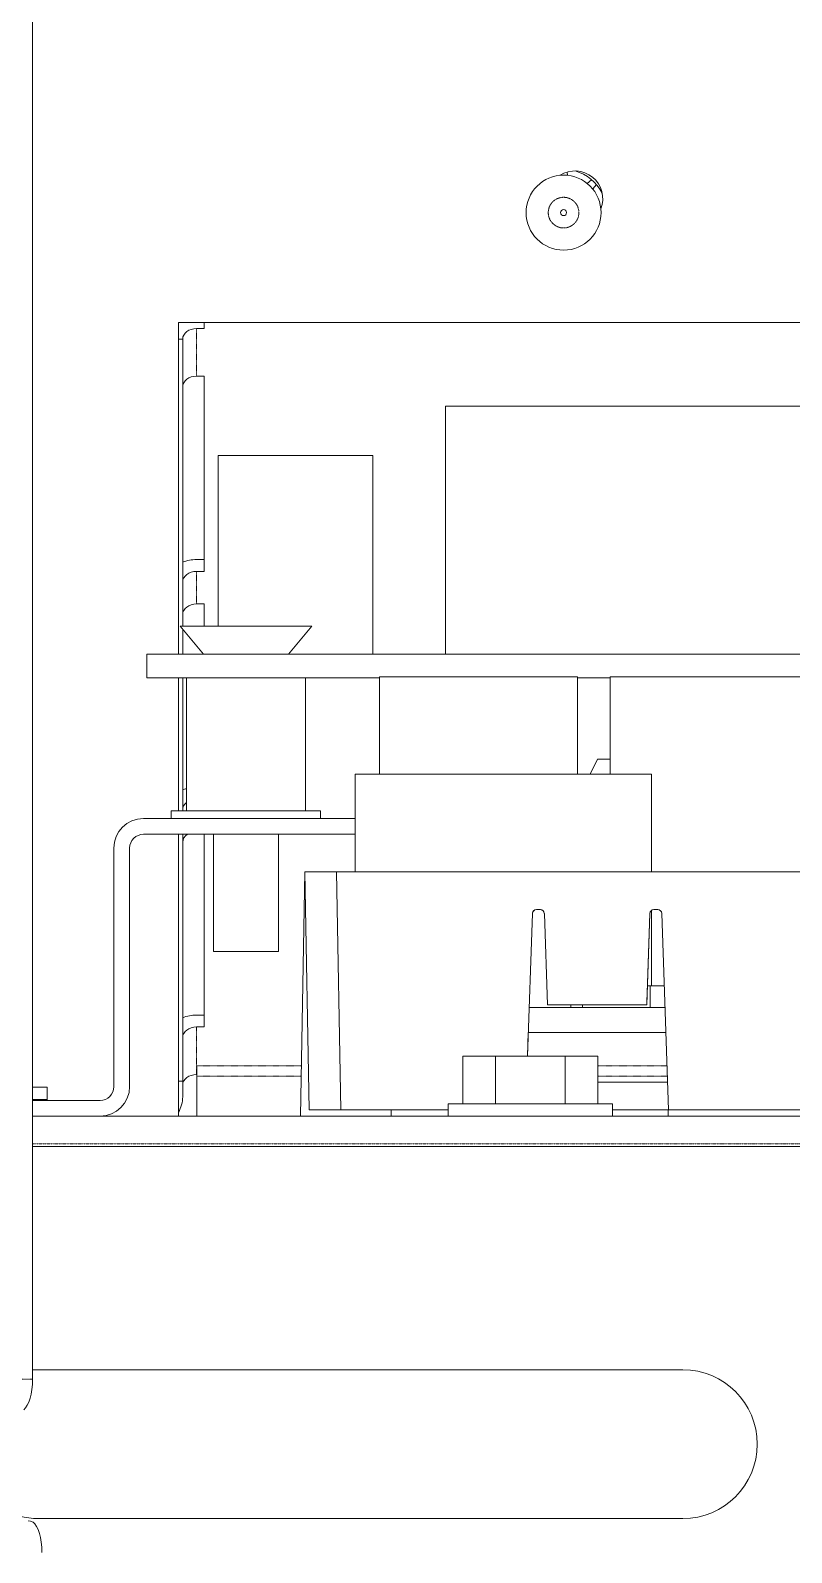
# Model space of a CAD drawing. Header units: millimetres. Extents: x 60499 to 556746, y 248297 to 497145.
# Drawn here: x 266116 to 268243, y 353435 to 357688 of the extents above; entities that cross this region are included whole.
import ezdxf

# ---------------------------------------------------------------- set-up
doc = ezdxf.new("R2010")
doc.units = ezdxf.units.MM
doc.linetypes.add('PHANTOM', pattern=[20, 10, -2, 2, -2, 2, -2])

msp = doc.modelspace()

# ---------------------------------------------------------------- linework, layer by layer
at = {"color": 7, "lineweight": 13, "ltscale": 0.03937}
for p, q in [((266121.8, 353919.5), (266121.8, 359998)), ((266529.3, 356871.5), (268746.4, 356871.5)), ((266529.3, 355945.3), (266529.3, 356871.5)), ((267275.6, 356638.1), (268539.4, 356638.1)), ((266440.9, 355945.3), (272909.4, 355945.3)), ((270664, 355336.7), (266971.5, 355336.7)), ((266971.5, 355336.7), (270664.1, 355336.7)), ((270664.1, 355336.7), (266971.5, 355336.7)), ((267899.6, 354671.5), (269735.9, 354671.5)), ((269735.9, 354671.5), (267899.6, 354671.5)), ((266121.8, 354654.3), (290166.5, 354654.3)), ((266121.8, 354569.4), (290166.5, 354569.4)), ((266138.1, 353945.8), (267939.5, 353945.8)), ((267939.5, 353530.1), (266138.1, 353530.1))]:
    msp.add_line(p, q, dxfattribs=at)
at = {"color": 7, "lineweight": 13, "ltscale": 0.000207263}
msp.add_line((267616.9, 357282.8), (267616.1, 357292), dxfattribs=at)
at = {"color": 7, "lineweight": 13, "ltscale": 0.000368345}
msp.add_line((267684.4, 357270.6), (267671.9, 357260.1), dxfattribs=at)
at = {"color": 7, "lineweight": 13, "ltscale": 0.000368353}
msp.add_line((267687.4, 357244.6), (267697.9, 357257.1), dxfattribs=at)
at = {"color": 7, "lineweight": 13, "ltscale": 0.000378947}
msp.add_line((266601.6, 356854.7), (266601.6, 356871.5), dxfattribs=at)
at = {"color": 7, "lineweight": 13, "ltscale": 0.000271925}
for p, q in [((266529.3, 356825.4), (266541.3, 356825.4)), ((266541.3, 354752), (266529.3, 354752))]:
    msp.add_line(p, q, dxfattribs=at)
at = {"color": 7, "lineweight": 13, "ltscale": 0.018098}
msp.add_line((266541.3, 356825.4), (266541.3, 356022.9), dxfattribs=at)
at = {"color": 7, "linetype": 'PHANTOM', "lineweight": 13, "ltscale": 0.003}
msp.add_line((266580.1, 356854.7), (266580.1, 356721.6), dxfattribs=at)
at = {"color": 7, "lineweight": 13, "ltscale": 0.000485007}
msp.add_line((266580.1, 356854.7), (266601.6, 356854.7), dxfattribs=at)
at = {"color": 7, "lineweight": 13, "ltscale": 0.000478729}
for p, q in [((266580.1, 356721.6), (266601.3, 356721.6)), ((266580.1, 356209.3), (266601.3, 356209.3)), ((266580.1, 356176.2), (266601.3, 356176.2)), ((266580.1, 356085.3), (266601.3, 356085.3))]:
    msp.add_line(p, q, dxfattribs=at)
at = {"color": 7, "lineweight": 13, "ltscale": 0.012301}
msp.add_line((266601.3, 356176.2), (266601.3, 356721.6), dxfattribs=at)
at = {"color": 7, "lineweight": 13, "ltscale": 0.015625}
msp.add_line((267275.6, 355945.3), (267275.6, 356638.1), dxfattribs=at)
at = {"color": 7, "lineweight": 13, "ltscale": 0.00975}
msp.add_line((266640.4, 356499.6), (267072.8, 356499.6), dxfattribs=at)
at = {"color": 7, "lineweight": 13, "ltscale": 0.01075}
msp.add_line((266640.4, 356022.9), (266640.4, 356499.6), dxfattribs=at)
at = {"color": 7, "lineweight": 13, "ltscale": 0.0125}
for p, q in [((267072.8, 355945.3), (267072.8, 356499.6)), ((267645.3, 355882.1), (267091, 355882.1)), ((267645.3, 355882.1), (267091, 355882.1)), ((267645.3, 355882.1), (267091, 355882.1)), ((268290, 355882.1), (267735.8, 355882.1)), ((268290, 355882.1), (267735.8, 355882.1)), ((268290, 355882.1), (267735.8, 355882.1))]:
    msp.add_line(p, q, dxfattribs=at)
at = {"color": 7, "linetype": 'PHANTOM', "lineweight": 13, "ltscale": 0.00205}
msp.add_line((266580.1, 356176.2), (266580.1, 356085.3), dxfattribs=at)
at = {"color": 7, "lineweight": 13, "ltscale": 0.001407}
msp.add_line((266601.3, 356022.9), (266601.3, 356085.3), dxfattribs=at)
at = {"color": 7, "lineweight": 13, "ltscale": 0.00415}
for q in [(266534, 356022.9), (266902.1, 356022.9)]:
    msp.add_line((266718, 356022.9), q, dxfattribs=at)
at = {"color": 7, "lineweight": 13, "ltscale": 0.002284}
for p, q in [((266599.1, 355945.3), (266534, 356022.9)), ((266836.9, 355945.3), (266902.1, 356022.9))]:
    msp.add_line(p, q, dxfattribs=at)
at = {"color": 7, "lineweight": 13, "ltscale": 0.001553}
msp.add_line((266541.3, 356014.1), (266541.3, 355945.3), dxfattribs=at)
at = {"color": 7, "lineweight": 13, "ltscale": 0.0015}
msp.add_line((266440.9, 355878.8), (266440.9, 355945.3), dxfattribs=at)
at = {"color": 7, "lineweight": 13, "ltscale": 0.002682}
for q in [(266599.1, 355945.3), (266836.9, 355945.3)]:
    msp.add_line((266718, 355945.3), q, dxfattribs=at)
at = {"color": 7, "lineweight": 13, "ltscale": 0.014661}
msp.add_line((266440.9, 355878.8), (267091, 355878.8), dxfattribs=at)
at = {"color": 7, "lineweight": 13, "ltscale": 0.008375}
for p, q in [((266529.3, 355507.4), (266529.3, 355878.8)), ((266541.3, 355878.8), (266541.3, 355507.4)), ((266551.7, 355878.8), (266551.7, 355507.4)), ((266884.3, 355878.8), (266884.3, 355507.4)), ((266884.3, 355878.8), (266884.3, 355507.4)), ((266884.3, 355878.8), (266884.3, 355507.4)), ((266884.3, 355878.8), (266884.3, 355507.4))]:
    msp.add_line(p, q, dxfattribs=at)
at = {"color": 7, "lineweight": 13, "ltscale": 0.00615}
for p, q in [((267091, 355609.4), (267091, 355882.1)), ((267091, 355882.1), (267091, 355609.4)), ((267645.3, 355882.1), (267645.3, 355609.4)), ((267645.3, 355609.4), (267645.3, 355882.1)), ((267735.8, 355609.4), (267735.8, 355882.1)), ((267735.8, 355882.1), (267735.8, 355609.4)), ((267023, 355609.4), (267023, 355336.7)), ((267023, 355336.7), (267023, 355609.4)), ((267851.4, 355336.7), (267851.4, 355609.4)), ((267851.4, 355336.7), (267851.4, 355609.4)), ((267851.4, 355609.4), (267851.4, 355336.7))]:
    msp.add_line(p, q, dxfattribs=at)
at = {"color": 7, "lineweight": 13, "ltscale": 0.00204}
msp.add_line((267645.3, 355878.8), (267735.8, 355878.8), dxfattribs=at)
at = {"color": 7, "lineweight": 13, "ltscale": 0.001059}
for p, q in [((267680.2, 355609.4), (267700.9, 355651.5)), ((267700.9, 355651.5), (267680.2, 355609.4)), ((267700.9, 355651.5), (267680.2, 355609.4))]:
    msp.add_line(p, q, dxfattribs=at)
at = {"color": 7, "lineweight": 13, "ltscale": 0.000785557}
for p, q in [((267700.9, 355651.5), (267735.8, 355651.5)), ((267735.8, 355651.5), (267700.9, 355651.5)), ((267735.8, 355651.5), (267700.9, 355651.5))]:
    msp.add_line(p, q, dxfattribs=at)
at = {"color": 7, "lineweight": 13, "ltscale": 0.018683}
for p, q in [((267851.4, 355609.4), (267023, 355609.4)), ((267023, 355609.4), (267851.4, 355609.4)), ((267851.4, 355609.4), (267023, 355609.4))]:
    msp.add_line(p, q, dxfattribs=at)
at = {"color": 7, "lineweight": 13, "ltscale": 0.004713}
for p, q in [((266509.1, 355507.4), (266718, 355507.4)), ((266718, 355507.4), (266927, 355507.4))]:
    msp.add_line(p, q, dxfattribs=at)
at = {"color": 7, "lineweight": 13, "ltscale": 0.000488101}
for p, q in [((266509.1, 355507.4), (266509.1, 355485.7)), ((266927, 355507.4), (266927, 355485.7))]:
    msp.add_line(p, q, dxfattribs=at)
at = {"color": 7, "lineweight": 13, "ltscale": 0.000488161}
msp.add_line((266927, 355507.4), (266927, 355485.7), dxfattribs=at)
msp.add_line((266927, 355507.4), (266927, 355485.7), dxfattribs=at)
at = {"color": 7, "lineweight": 13, "ltscale": 0.000488221}
msp.add_line((266927, 355507.4), (266927, 355485.7), dxfattribs=at)
at = {"color": 7, "lineweight": 13, "ltscale": 0.013332}
for p, q in [((267023, 355485.7), (266431.8, 355485.7)), ((267023, 355441.8), (266431.8, 355441.8))]:
    msp.add_line(p, q, dxfattribs=at)
at = {"color": 7, "lineweight": 13, "ltscale": 0.01776}
msp.add_line((266529.3, 354654.3), (266529.3, 355441.8), dxfattribs=at)
at = {"color": 7, "lineweight": 13, "ltscale": 0.015557}
msp.add_line((266541.3, 355441.8), (266541.3, 354752), dxfattribs=at)
at = {"color": 7, "lineweight": 13, "ltscale": 0.012142}
msp.add_line((266601.3, 354903.4), (266601.3, 355441.8), dxfattribs=at)
at = {"color": 7, "lineweight": 13, "ltscale": 0.007397}
for p, q in [((266627.1, 355441.8), (266627.1, 355113.9)), ((266808.9, 355441.8), (266808.9, 355113.9)), ((266808.9, 355441.8), (266808.9, 355113.9))]:
    msp.add_line(p, q, dxfattribs=at)
at = {"color": 7, "lineweight": 13, "ltscale": 0.01502}
for p, q in [((266349.1, 355403.1), (266349.1, 354737)), ((266393, 354737), (266393, 355403.1))]:
    msp.add_line(p, q, dxfattribs=at)
at = {"color": 7, "lineweight": 13, "ltscale": 0.015391}
for p, q in [((266870.9, 354654.3), (266882.8, 355336.7)), ((266882.8, 355336.7), (266870.9, 354654.3))]:
    msp.add_line(p, q, dxfattribs=at)
at = {"color": 7, "lineweight": 13, "ltscale": 0.002}
for p, q in [((266971.5, 355336.7), (266882.8, 355336.7)), ((266882.8, 355336.7), (266971.5, 355336.7)), ((266894.4, 354671.5), (266983.1, 354671.5)), ((266983.1, 354671.5), (266894.4, 354671.5))]:
    msp.add_line(p, q, dxfattribs=at)
at = {"color": 7, "lineweight": 13, "ltscale": 0.000272015}
msp.add_line((266894.9, 355336.7), (266882.8, 355336.7), dxfattribs=at)
at = {"color": 7, "lineweight": 13, "ltscale": 0.015002}
for p, q in [((266894.4, 354671.5), (266882.8, 355336.7)), ((266882.8, 355336.7), (266894.4, 354671.5)), ((266983.1, 354671.5), (266971.5, 355336.7)), ((266971.5, 355336.7), (266983.1, 354671.5))]:
    msp.add_line(p, q, dxfattribs=at)
at = {"color": 7, "lineweight": 13, "ltscale": 0.001656}
msp.add_line((266971.5, 355336.7), (266898, 355336.7), dxfattribs=at)
at = {"color": 7, "lineweight": 13, "ltscale": 0.000249968}
msp.add_line((266960.4, 355336.7), (266971.5, 355336.7), dxfattribs=at)
at = {"color": 7, "lineweight": 13, "ltscale": 4.32533e-06}
msp.add_line((266960.6, 355336.7), (266960.4, 355336.7), dxfattribs=at)
at = {"color": 7, "lineweight": 13, "ltscale": 0.000230714}
msp.add_line((266971.5, 355336.7), (266961.3, 355336.7), dxfattribs=at)
at = {"color": 7, "lineweight": 13, "ltscale": 0.001162}
for p, q in [((266971.5, 355336.7), (267023, 355336.7)), ((267023, 355336.7), (266971.5, 355336.7))]:
    msp.add_line(p, q, dxfattribs=at)
at = {"color": 7, "lineweight": 13, "ltscale": 0.009002}
for p, q in [((267505, 354821.7), (267519, 355220.7)), ((267505, 354821.7), (267519, 355220.7)), ((267519, 355220.7), (267505, 354821.7))]:
    msp.add_line(p, q, dxfattribs=at)
at = {"color": 7, "lineweight": 13, "ltscale": 0.000249998}
for p, q in [((267541.1, 355231.4), (267530, 355231.4)), ((267530, 355231.4), (267541.1, 355231.4))]:
    msp.add_line(p, q, dxfattribs=at)
at = {"color": 7, "lineweight": 13, "ltscale": 0.005762}
for p, q in [((267561.1, 354965.3), (267552.2, 355220.7)), ((267552.2, 355220.7), (267561.1, 354965.3)), ((267847.2, 355220.7), (267838.3, 354965.3)), ((267838.3, 354965.3), (267847.2, 355220.7))]:
    msp.add_line(p, q, dxfattribs=at)
at = {"color": 7, "lineweight": 13, "ltscale": 0.004386}
msp.add_line((267840.4, 355026.3), (267847.2, 355220.7), dxfattribs=at)
at = {"color": 7, "lineweight": 13, "ltscale": 0.004747}
for p, q in [((267851.4, 355018.5), (267851.4, 355229)), ((267851.4, 355018.5), (267851.4, 355229)), ((267851.4, 355229), (267851.4, 355018.5))]:
    msp.add_line(p, q, dxfattribs=at)
at = {"color": 7, "lineweight": 13, "ltscale": 0.000250013}
for p, q in [((267869.4, 355231.4), (267858.3, 355231.4)), ((267858.3, 355231.4), (267869.4, 355231.4))]:
    msp.add_line(p, q, dxfattribs=at)
at = {"color": 7, "lineweight": 13, "ltscale": 0.012391}
for p, q in [((267880.4, 355220.7), (267899.6, 354671.5)), ((267899.6, 354671.5), (267880.4, 355220.7))]:
    msp.add_line(p, q, dxfattribs=at)
at = {"color": 7, "lineweight": 13, "ltscale": 0.00205}
for p, q in [((266718, 355113.9), (266627.1, 355113.9)), ((266808.9, 355113.9), (266718, 355113.9))]:
    msp.add_line(p, q, dxfattribs=at)
at = {"color": 7, "lineweight": 13, "ltscale": 0.001184}
msp.add_line((267838.6, 354973.8), (267840.4, 355026.3), dxfattribs=at)
at = {"color": 7, "lineweight": 13, "ltscale": 0.001068}
for p, q in [((267887.5, 355018.5), (267840.1, 355018.5)), ((267840.1, 355018.5), (267887.5, 355018.5))]:
    msp.add_line(p, q, dxfattribs=at)
at = {"color": 7, "lineweight": 13, "ltscale": 0.000187025}
for p, q in [((267848.4, 355018.5), (267840.1, 355018.5)), ((267840.1, 355018.5), (267848.4, 355018.5)), ((267848.4, 355018.5), (267840.1, 355018.5))]:
    msp.add_line(p, q, dxfattribs=at)
at = {"color": 7, "lineweight": 13, "ltscale": 0.001375}
for p, q in [((267848.4, 354957.5), (267848.4, 355018.5)), ((267848.4, 354957.5), (267848.4, 355018.5)), ((267848.4, 355018.5), (267848.4, 354957.5))]:
    msp.add_line(p, q, dxfattribs=at)
at = {"color": 7, "lineweight": 13, "ltscale": 0.00088106}
msp.add_line((267887.5, 355018.5), (267848.4, 355018.5), dxfattribs=at)
at = {"color": 7, "lineweight": 13, "ltscale": 1.63101e-05}
for p, q in [((267887.5, 355018.5), (267886.8, 355018.5)), ((267886.8, 355018.5), (267887.5, 355018.5))]:
    msp.add_line(p, q, dxfattribs=at)
at = {"color": 7, "lineweight": 13, "ltscale": 0.008566}
for p, q in [((267889.6, 354957.5), (267509.8, 354957.5)), ((267509.8, 354957.5), (267889.6, 354957.5))]:
    msp.add_line(p, q, dxfattribs=at)
at = {"color": 7, "lineweight": 13, "ltscale": 0.002628}
msp.add_line((267626.3, 354957.5), (267509.8, 354957.5), dxfattribs=at)
at = {"color": 7, "lineweight": 13, "ltscale": 0.00625}
for p, q in [((267838.3, 354965.3), (267561.1, 354965.3)), ((267561.1, 354965.3), (267838.3, 354965.3))]:
    msp.add_line(p, q, dxfattribs=at)
at = {"color": 7, "lineweight": 13, "ltscale": 0.000174995}
for p, q in [((267626.3, 354965.3), (267626.3, 354957.5)), ((267626.3, 354957.5), (267626.3, 354965.3)), ((267658.9, 354965.3), (267658.9, 354957.5)), ((267658.9, 354957.5), (267658.9, 354965.3))]:
    msp.add_line(p, q, dxfattribs=at)
at = {"color": 7, "lineweight": 13, "ltscale": 0.000733473}
msp.add_line((267658.9, 354957.5), (267626.3, 354957.5), dxfattribs=at)
at = {"color": 7, "lineweight": 13, "ltscale": 0.004275}
msp.add_line((267848.4, 354957.5), (267658.9, 354957.5), dxfattribs=at)
at = {"color": 7, "lineweight": 13, "ltscale": 0.000191512}
msp.add_line((267838.3, 354965.3), (267838.6, 354973.8), dxfattribs=at)
at = {"color": 7, "lineweight": 13, "ltscale": 0.000929074}
msp.add_line((267889.6, 354957.5), (267848.4, 354957.5), dxfattribs=at)
at = {"color": 7, "lineweight": 13, "ltscale": 0.00047876}
for p, q in [((266580.1, 354936.5), (266601.3, 354936.5)), ((266580.1, 354903.4), (266601.3, 354903.4))]:
    msp.add_line(p, q, dxfattribs=at)
at = {"color": 7, "linetype": 'PHANTOM', "lineweight": 13, "ltscale": 0.002996}
msp.add_line((266580.1, 354903.4), (266580.1, 354770.6), dxfattribs=at)
at = {"color": 7, "lineweight": 13, "ltscale": 0.001489}
for p, q in [((267507.3, 354887.7), (267505, 354821.7)), ((267505, 354821.7), (267507.3, 354887.7))]:
    msp.add_line(p, q, dxfattribs=at)
at = {"color": 7, "lineweight": 13, "ltscale": 0.008676}
for p, q in [((267892.1, 354887.7), (267507.3, 354887.7)), ((267507.3, 354887.7), (267892.1, 354887.7))]:
    msp.add_line(p, q, dxfattribs=at)
at = {"color": 7, "lineweight": 13, "ltscale": 0.000660393}
msp.add_line((266580.6, 354766), (266580.6, 354795.3), dxfattribs=at)
at = {"color": 7, "linetype": 'PHANTOM', "lineweight": 13, "ltscale": 0.006602}
msp.add_line((266580.6, 354795.3), (266873.3, 354795.3), dxfattribs=at)
at = {"color": 7, "lineweight": 13, "ltscale": 0.003}
for p, q in [((267324.7, 354688.7), (267324.7, 354821.7)), ((267415.5, 354688.7), (267415.5, 354821.7)), ((267610.8, 354688.7), (267610.8, 354821.7)), ((267701.6, 354688.7), (267701.6, 354821.7))]:
    msp.add_line(p, q, dxfattribs=at)
at = {"color": 7, "lineweight": 13, "ltscale": 0.002048}
for p, q in [((267324.7, 354821.7), (267415.5, 354821.7)), ((267610.8, 354821.7), (267701.6, 354821.7))]:
    msp.add_line(p, q, dxfattribs=at)
at = {"color": 7, "lineweight": 13, "ltscale": 0.004405}
for p, q in [((267415.5, 354821.7), (267610.8, 354821.7)), ((267896.9, 354749.1), (267701.6, 354749.1)), ((267896.9, 354749.1), (267701.6, 354749.1)), ((267701.6, 354749.1), (267896.9, 354749.1))]:
    msp.add_line(p, q, dxfattribs=at)
at = {"color": 7, "linetype": 'PHANTOM', "lineweight": 13, "ltscale": 0.004368}
msp.add_line((267701.6, 354795.3), (267895.3, 354795.3), dxfattribs=at)
at = {"color": 7, "lineweight": 13, "ltscale": 0.000984252}
msp.add_line((266541.3, 354752), (266541.3, 354708.4), dxfattribs=at)
at = {"color": 7, "lineweight": 13, "ltscale": 0.000242218}
msp.add_line((266541.3, 354741.3), (266541.3, 354752), dxfattribs=at)
at = {"color": 7, "lineweight": 13, "ltscale": 1.00023e-05}
msp.add_line((266580.1, 354770.6), (266580.6, 354770.6), dxfattribs=at)
at = {"color": 7, "linetype": 'PHANTOM', "lineweight": 13, "ltscale": 0.006591}
msp.add_line((266580.6, 354766), (266872.8, 354766), dxfattribs=at)
at = {"color": 7, "lineweight": 13, "ltscale": 0.002519}
msp.add_line((266580.6, 354654.3), (266580.6, 354766), dxfattribs=at)
at = {"color": 7, "linetype": 'PHANTOM', "lineweight": 13, "ltscale": 0.004391}
msp.add_line((267701.6, 354766), (267896.3, 354766), dxfattribs=at)
at = {"color": 7, "lineweight": 13, "ltscale": 0.002766}
for p, q in [((267701.6, 354749.1), (267824.2, 354749.1)), ((267824.2, 354749.1), (267701.6, 354749.1))]:
    msp.add_line(p, q, dxfattribs=at)
at = {"color": 7, "lineweight": 13, "ltscale": 0.000342527}
for p, q in [((267824.2, 354749.1), (267839.4, 354749.1)), ((267839.4, 354749.1), (267824.2, 354749.1))]:
    msp.add_line(p, q, dxfattribs=at)
at = {"color": 7, "lineweight": 13, "ltscale": 0.000340827}
msp.add_line((267896.4, 354764.2), (267896.9, 354749.1), dxfattribs=at)
at = {"color": 7, "lineweight": 13, "ltscale": 9.20889e-05}
msp.add_line((267896.7, 354755.6), (267896.5, 354759.7), dxfattribs=at)
at = {"color": 7, "lineweight": 13, "ltscale": 0.000927482}
for p, q in [((266121.8, 354735.4), (266162.9, 354735.4)), ((266162.9, 354701), (266121.8, 354701))]:
    msp.add_line(p, q, dxfattribs=at)
at = {"color": 7, "lineweight": 13, "ltscale": 0.000774954}
for p, q in [((266162.9, 354701), (266162.9, 354735.4)), ((267283.7, 354654.3), (267283.7, 354688.7)), ((267742.6, 354654.3), (267742.6, 354688.7))]:
    msp.add_line(p, q, dxfattribs=at)
at = {"color": 7, "lineweight": 13, "ltscale": 6.2537e-05}
msp.add_line((266162.9, 354701), (266162.9, 354698.2), dxfattribs=at)
at = {"color": 7, "lineweight": 13, "ltscale": 0.004253}
for p, q in [((266121.8, 354698.2), (266310.3, 354698.2)), ((266121.8, 354654.3), (266310.3, 354654.3))]:
    msp.add_line(p, q, dxfattribs=at)
at = {"color": 7, "lineweight": 13, "ltscale": 0.000927602}
msp.add_line((266162.9, 354698.2), (266121.8, 354698.2), dxfattribs=at)
at = {"color": 7, "lineweight": 13, "ltscale": 0.001496}
msp.add_line((266911, 354671.5), (266977.4, 354671.5), dxfattribs=at)
at = {"color": 7, "lineweight": 13, "ltscale": 0.001156}
msp.add_line((266983.1, 354671.5), (266931.8, 354671.5), dxfattribs=at)
at = {"color": 7, "lineweight": 13, "ltscale": 7.58434e-05}
msp.add_line((266933.5, 354671.5), (266936.9, 354671.5), dxfattribs=at)
at = {"color": 7, "lineweight": 13, "ltscale": 0.006779}
for p, q in [((266983.1, 354671.5), (267283.7, 354671.5)), ((267283.7, 354671.5), (266983.1, 354671.5))]:
    msp.add_line(p, q, dxfattribs=at)
at = {"color": 7, "lineweight": 13, "ltscale": 0.000388203}
for p, q in [((267123.8, 354671.5), (267123.7, 354654.3)), ((267123.7, 354654.3), (267123.8, 354671.5))]:
    msp.add_line(p, q, dxfattribs=at)
at = {"color": 7, "lineweight": 13, "ltscale": 0.005175}
for q in [(267283.7, 354688.7), (267742.6, 354688.7)]:
    msp.add_line((267513.1, 354688.7), q, dxfattribs=at)
at = {"color": 7, "lineweight": 13, "ltscale": 0.003541}
for p, q in [((267899.6, 354671.5), (267742.6, 354671.5)), ((267742.6, 354671.5), (267899.6, 354671.5))]:
    msp.add_line(p, q, dxfattribs=at)
at = {"color": 7, "lineweight": 13, "ltscale": 0.000388257}
for p, q in [((267898.3, 354671.5), (267898, 354654.3)), ((267898, 354654.3), (267898.3, 354671.5))]:
    msp.add_line(p, q, dxfattribs=at)
at = {"color": 7, "lineweight": 13, "ltscale": 0.000388317}
msp.add_line((267898, 354654.3), (267898.3, 354671.5), dxfattribs=at)
at = {"color": 7, "lineweight": 13, "ltscale": 0.001516}
for p, q in [((267350.9, 354654.3), (267283.7, 354654.3)), ((267742.6, 354654.3), (267675.4, 354654.3))]:
    msp.add_line(p, q, dxfattribs=at)
at = {"color": 7, "lineweight": 13, "ltscale": 0.003659}
for p, q in [((267513.1, 354654.3), (267350.9, 354654.3)), ((267675.4, 354654.3), (267513.1, 354654.3))]:
    msp.add_line(p, q, dxfattribs=at)
at = {"color": 7, "linetype": 'PHANTOM', "lineweight": 13, "ltscale": 0.03937}
msp.add_line((266121.8, 354576.7), (290166.5, 354576.7), dxfattribs=at)
at = {"color": 7, "linetype": 'PHANTOM', "lineweight": 13, "ltscale": 0.004504}
msp.add_line((266121.8, 353919.5), (265922.1, 353919.5), dxfattribs=at)
at = {"color": 7, "lineweight": 13, "ltscale": 0.03937}
msp.add_lwpolyline([(266123, 353520.4), (266116, 353523.2), (266109.7, 353523.8)], dxfattribs=at)
for radius in [104.8, 8.31]:
    msp.add_circle((267606, 357178.6), radius, dxfattribs=at)
at = {"color": 7, "linetype": 'PHANTOM', "lineweight": 13, "ltscale": 0.03937}
msp.add_circle((267606, 357178.6), 42.8, dxfattribs=at)
at = {"color": 7, "lineweight": 13, "ltscale": 0.03937}
for centre, radius, start, end in [((267637.8, 357217.5), 77.6, 338.7868, 122.4789), ((267606, 357178.6), 120.8, 26.772, 74.4937), ((266431.8, 355403.1), 82.7, 90, 180), ((266431.8, 355403.1), 38.8, 90, 180), ((267530.1, 355220.3), 11.1, 90.0526, 177.9485), ((267530, 355220.3), 11.1, 89.9999, 178), ((267530.2, 355220.2), 11.3, 152.4551, 177.7526), ((267530.2, 355220.1), 11.3, 115.3242, 133.5226), ((267541.1, 355220.1), 11.3, 64.5293, 89.7521), ((267541.1, 355220.3), 11.1, 2.0526, 89.9486), ((267541.1, 355220.3), 11.1, 2, 89.9999), ((267540.9, 355220.1), 11.3, 27.3059, 45.4952), ((267858.3, 355220.3), 11.1, 90.0526, 177.9485), ((267858.3, 355220.3), 11.1, 89.9999, 178), ((267858.5, 355220.2), 11.3, 152.4551, 177.7526), ((267858.4, 355220.1), 11.3, 115.3242, 133.5226), ((267869.3, 355220.1), 11.3, 64.5293, 89.7521), ((267869.3, 355220.3), 11.1, 2.0526, 89.9486), ((267869.4, 355220.3), 11.1, 2, 89.9999), ((267869.1, 355220.1), 11.3, 27.3059, 45.4952), ((266310.3, 354737), 82.7, 270, 0), ((266310.3, 354737), 38.8, 270, 0), ((266458.6, 354708.4), 82.7, 328.672, 360), ((266138.1, 353738), 207.9, 90, 94.5141), ((267939.5, 353738), 207.9, 270, 90), ((266138.1, 353738), 207.9, 153.4744, 270)]:
    msp.add_arc(centre, radius, start, end, dxfattribs=at)
for centre, major_axis, ratio, start_param, end_param in [((266580.1, 356825.4), (38.8, 0), 0.75471, 1.570796, 3.141593), ((266580.1, 356692.3), (38.8, 0), 0.75471, 1.570796, 3.141593), ((266580.1, 356146.9), (82.7, 0), 0.75471, 1.570796, 2.059146), ((266580.1, 356146.9), (38.8, 0), 0.75471, 1.570796, 3.141593), ((266580.1, 356056), (38.8, 0), 0.75471, 1.570796, 3.141593), ((266580.1, 355510.5), (82.7, 0), 0.75471, 1.920964, 2.059146), ((266580.1, 355510.5), (38.8, 0), 0.75471, 2.390871, 3.141593), ((266580.1, 355419.6), (38.8, 0), 0.75471, 2.278331, 3.141593), ((266580.1, 354874.1), (82.7, 0), 0.75471, 1.570796, 2.059146), ((266580.1, 354874.1), (38.8, 0), 0.75471, 1.570796, 3.141593), ((266580.1, 354741.3), (-38.8, 0), 0.75471, 4.712389, 6.283185), ((266087.8, 353919.5), (0, -88.7), 0.382683, 0.276199, 1.570796), ((266113.7, 353435.1), (0, -88.7), 0.382683, 1.570796, 2.865394)]:
    msp.add_ellipse(centre, major_axis=major_axis, ratio=ratio, start_param=start_param, end_param=end_param, dxfattribs=at)

doc.saveas('drawing.dxf')
